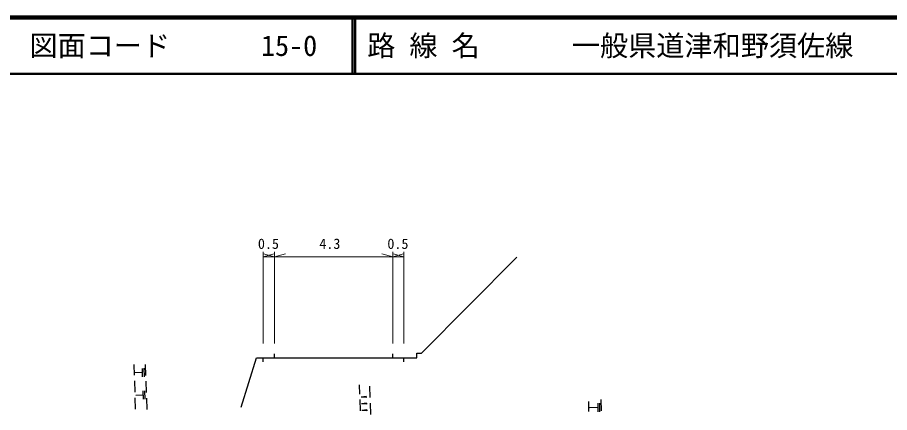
# Model space of a CAD drawing. Units: millimetres, scale not verified. Extents: x 40000 to 680000, y 20000 to 380000.
# Drawn here: x 118252 to 273169, y 309896 to 380000 of the extents above; entities that cross this region are included whole.
import ezdxf
from ezdxf.enums import TextEntityAlignment as Align

# ---------------------------------------------------------------- set-up
doc = ezdxf.new("R2010")
doc.units = ezdxf.units.MM
doc.header["$LTSCALE"] = 1000
for name, color, linetype, lineweight in [('M-BGD', 7, 'Continuous', 25), ('M-STR-HTXT', 7, 'Continuous', 13), ('M-TTL', 2, 'Continuous', 140), ('M-TTL-LINE', 7, 'Continuous', 50)]:
    doc.layers.add(name, color=color, linetype=linetype, lineweight=lineweight)
doc.layers.add('M-TTL-TXT', color=7, linetype='Continuous')
doc.styles.add('ＭＳ ゴシック', font='')
doc.styles.get('ＭＳ ゴシック').set_extended_font_data('MS Gothic')

msp = doc.modelspace()

# ---------------------------------------------------------------- linework, layer by layer
at = {"layer": 'M-BGD'}
for p, q in [((161917, 318909), (161917, 319609)), ((163917, 319609), (163917, 320309)), ((184917, 319609), (184917, 320309)), ((186917, 318909), (186917, 319609)), ((139041, 316504), (138974, 318449)), ((140379, 317736), (140435, 316237)), ((140679, 317747), (140734, 316248)), ((140953, 318449), (141027, 316451)), ((140407, 316987), (139126, 316939)), ((139145, 313506), (139076, 315505)), ((141064, 315451), (141138, 313453)), ((179068, 313180), (178989, 314824)), ((180766, 314554), (180848, 312556)), ((140555, 312989), (139265, 312942)), ((140527, 313739), (140583, 312240)), ((140827, 313750), (140882, 312251)), ((139249, 310508), (139180, 312506)), ((141175, 312453), (141249, 310455)), ((179212, 310184), (179116, 312181)), ((180205, 312767), (179294, 312632)), ((180210, 312675), (179294, 312632)), ((180214, 312584), (179294, 312632)), ((180262, 311585), (179351, 311450)), ((180266, 311493), (179351, 311450)), ((180270, 311402), (179351, 311450)), ((180205, 312767), (180214, 312584)), ((180262, 311585), (180270, 311402)), ((180888, 311557), (180970, 309559)), ((219768, 310091), (219723, 311846)), ((221320, 311537), (221356, 310038)), ((221620, 311545), (221656, 310045)), ((221904, 312196), (221953, 310197)), ((180318, 310403), (179408, 310268)), ((180322, 310311), (179408, 310268)), ((180326, 310220), (179408, 310268)), ((180318, 310403), (180326, 310220)), ((221338, 310787), (219851, 310751))]:
    msp.add_line(p, q, dxfattribs=at)
msp.add_lwpolyline([(157983, 310873), (160702, 319609), (189189, 319609), (189189, 320430), (190042, 320430), (206950, 337437)], dxfattribs=at)
at = {"layer": 'M-STR-HTXT'}
for p, q in [((161917, 322155), (161917, 338430)), ((161917, 337542), (163849, 338059)), ((163917, 337542), (161985, 338059)), ((163917, 322155), (163917, 338430)), ((163917, 337542), (165849, 338059)), ((184917, 337542), (182985, 338059)), ((184917, 322155), (184917, 338430)), ((184917, 337542), (186849, 338059)), ((186917, 337542), (184985, 338059)), ((186917, 322155), (186917, 338430)), ((161917, 337542), (163917, 337542)), ((163917, 337542), (184917, 337542)), ((184917, 337542), (186917, 337542))]:
    msp.add_line(p, q, dxfattribs=at)
at = {"layer": 'M-TTL'}
msp.add_line((680000, 380000), (40000, 380000), dxfattribs=at)
at = {"layer": 'M-TTL-LINE'}
for p, q in [((177750, 380000), (177750, 370000)), ((178250, 380000), (178250, 370000)), ((40000, 370000), (680000, 370000))]:
    msp.add_line(p, q, dxfattribs=at)

# ---------------------------------------------------------------- texts
at = {"layer": 'M-STR-HTXT', "style": 'ＭＳ ゴシック'}
for s, p in [('0.5', (160965, 338385)), ('4.3', (171878, 338385)), ('0.5', (183965, 338385))]:
    msp.add_text(s, height=1833, dxfattribs=at).set_placement(p, align=Align.BOTTOM_LEFT)
at = {"layer": 'M-TTL-TXT', "style": 'ＭＳ ゴシック'}
for s, p in [('図面コード', (120380, 375000)), ('15-0', (161521, 375000)), ('路 線 名', (180380, 375000)), ('一般県道津和野須佐線', (216734, 375000))]:
    msp.add_text(s, height=3666, dxfattribs=at).set_placement(p, align=Align.MIDDLE_LEFT)

doc.saveas('drawing.dxf')
